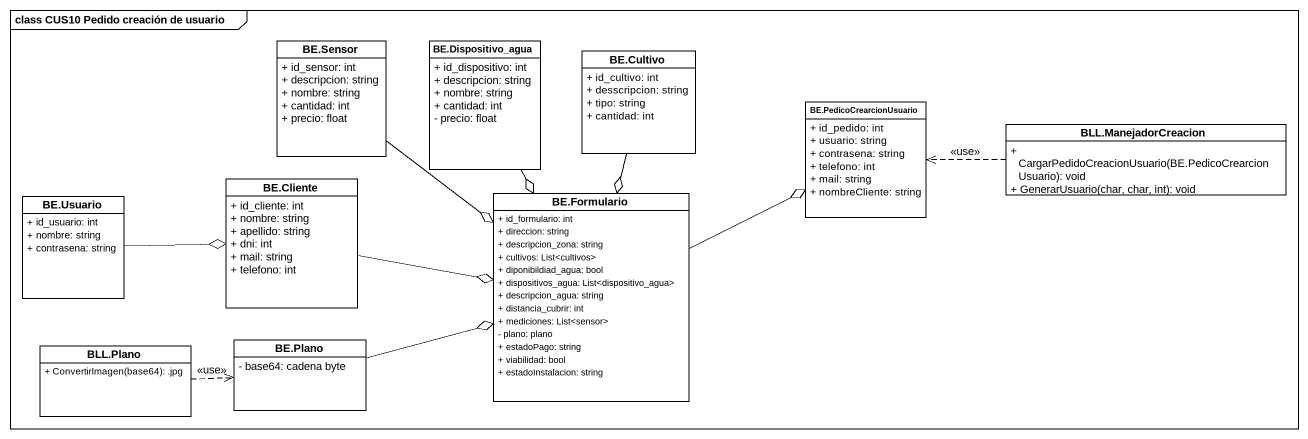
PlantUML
@startuml
mainframe class CUS10 Pedido creación de usuario
hide circle
hide empty members
skinparam classAttributeIconSize 0
class "BE.Sensor" as BE_Sensor {
  + id_sensor: int
  + descripcion: string
  + nombre: string
  + cantidad: int
  + precio: float
}
class "BE.Dispositivo_agua" as BE_Dispositivo_agua {
  + id_dispositivo: int
  + descripcion: string
  + nombre: string
  + cantidad: int
  - precio: float
}
class "BE.Cultivo" as BE_Cultivo {
  + id_cultivo: int
  + desscripcion: string
  + tipo: string
  + cantidad: int
}
class "BE.PedicoCrearcionUsuario" as BE_PedicoCrearcionUsuario {
  + id_pedido: int
  + usuario: string
  + contrasena: string
  + telefono: int
  + mail: string
  + nombreCliente: string
}
class "BLL.ManejadorCreacion" as BLL_ManejadorCreacion {
  + CargarPedidoCreacionUsuario(BE.PedicoCrearcionUsuario): void
  + GenerarUsuario(char, char, int): void
}
class "BE.Usuario" as BE_Usuario {
  + id_usuario: int
  + nombre: string
  + contrasena: string
}
class "BE.Cliente" as BE_Cliente {
  + id_cliente: int
  + nombre: string
  + apellido: string
  + dni: int
  + mail: string
  + telefono: int
}
class "BE.Formulario" as BE_Formulario {
  + id_formulario: int
  + direccion: string
  + descripcion_zona: string
  + cultivos: List<cultivos>
  + diponibildiad_agua: bool
  + dispositivos_agua: List<dispositivo_agua>
  + descripcion_agua: string
  + distancia_cubrir: int
  + mediciones: List<sensor>
  - plano: plano
  + estadoPago: string
  + viabilidad: bool
  + estadoInstalacion: string
}
class "BE.Plano" as BE_Plano {
  - base64: cadena byte
}
class "BLL.Plano" as BLL_Plano {
  + ConvertirImagen(base64): .jpg
}
BE_Sensor --o BE_Formulario
BE_Dispositivo_agua --o BE_Formulario
BE_Cultivo --o BE_Formulario
BLL_ManejadorCreacion .left.> BE_PedicoCrearcionUsuario : <<use>>
BE_Usuario -right-o BE_Cliente
BE_Cliente -right-o BE_Formulario
BE_Formulario -right-o BE_PedicoCrearcionUsuario
BE_Plano -right-o BE_Formulario
BLL_Plano .right.> BE_Plano : <<use>>
@enduml
